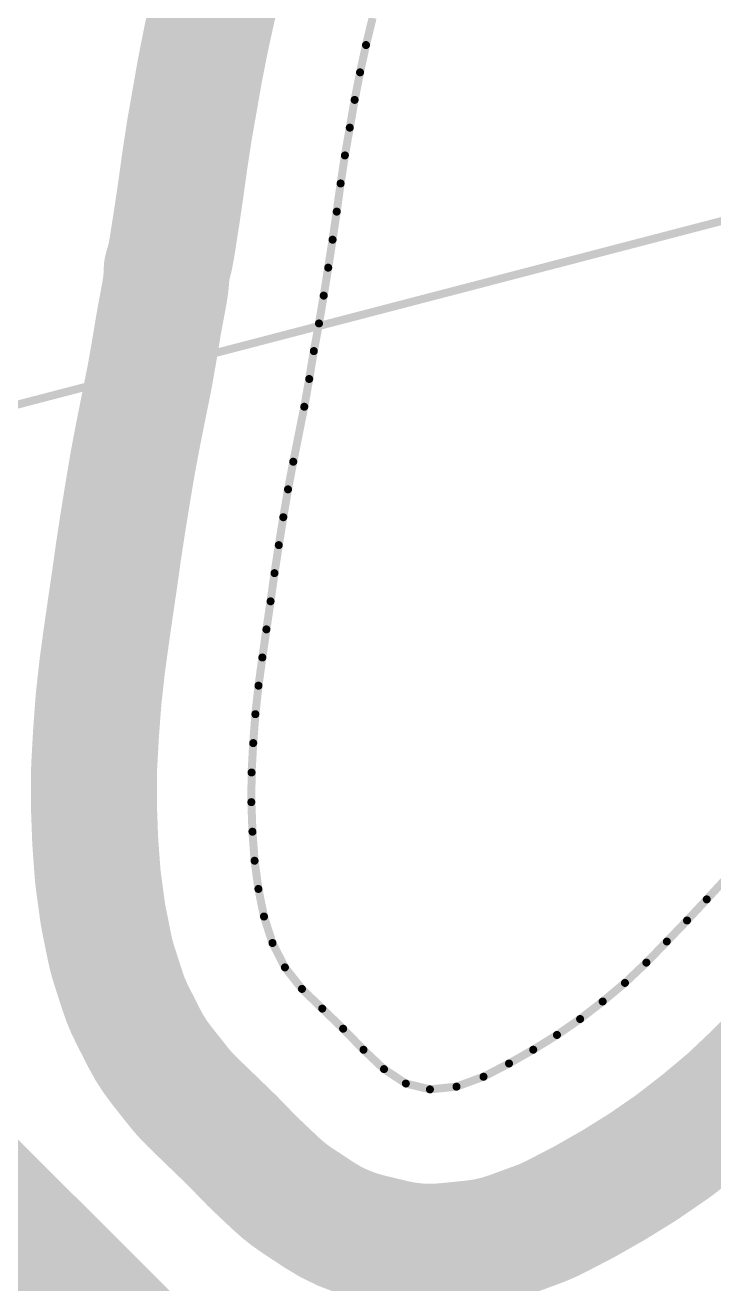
# Model space of a CAD drawing. Header units: inches. Extents: x 16 to 269, y 21 to 202.
# Drawn here: x 151.72 to 173.58, y 74.46 to 114.44 of the extents above; entities that cross this region are included whole.
import ezdxf

# ---------------------------------------------------------------- set-up
doc = ezdxf.new("R2010")
doc.units = ezdxf.units.IN
for name, color, linetype in [('Dwgs-User', 9, 'Continuous'), ('Edge-Cuts', 9, 'Continuous'), ('F-Cu', 1, 'Continuous')]:
    doc.layers.add(name, color=color, linetype=linetype)

msp = doc.modelspace()

# ---------------------------------------------------------------- linework, layer by layer
at = {"layer": 'Dwgs-User', "const_width": 0.254}
msp.add_lwpolyline([(132.28999958, 97.38405719999999), (207.03999994, 116.8840563)], dxfattribs=at)
at = {"layer": 'Edge-Cuts', "const_width": 0.254}
for points in [[(162.53761752, 113.81035912), (162.74638012, 114.67025072)], [(162.34866692, 112.94248684), (162.53761752, 113.81035912)], [(162.17657176, 112.06751526), (162.34866692, 112.94248684)], [(162.02280778, 111.18485764), (162.17657176, 112.06751526)], [(161.86727088, 110.30308648), (162.02280778, 111.18485764)], [(161.73154598, 109.41303492), (161.86727088, 110.30308648)], [(161.60764732, 108.51825388), (161.73154598, 109.41303492)], [(161.47635726, 107.6264294), (161.60764732, 108.51825388)], [(161.33738116, 106.73785612), (161.47635726, 107.6264294)], [(161.19514878, 105.85046648), (161.33738116, 106.73785612)], [(161.04463854, 104.96662522), (161.19514878, 105.85046648)], [(160.88111842, 104.08810526), (161.04463854, 104.96662522)], [(160.73415656, 103.20249108), (160.88111842, 104.08810526)], [(160.57861966, 102.32101456), (160.73415656, 103.20249108)], [(160.22792186, 100.57344122), (160.57861966, 102.32101456)], [(160.061148, 99.69639953999999), (160.22792186, 100.57344122)], [(159.91211604, 98.81196646), (160.061148, 99.69639953999999)], [(159.76870256, 97.92516864), (159.91211604, 98.81196646)], [(159.63268048, 97.03511961999999), (159.76870256, 97.92516864)], [(159.50730608, 96.14092785999999), (159.63268048, 97.03511961999999)], [(159.37571884, 95.24910338), (159.50730608, 96.14092785999999)], [(159.2470907, 94.35609526), (159.37571884, 95.24910338)], [(159.12467286, 93.4607224), (159.2470907, 94.35609526)], [(159.02561286, 92.55559086), (159.12467286, 93.4607224)], [(158.95701254, 91.63685762), (159.02561286, 92.55559086)], [(158.90496794, 90.70304186), (158.95701254, 91.63685762)], [(158.898463, 89.76094824), (158.90496794, 90.70304186)], [(158.898463, 89.76094824), (158.93276316, 88.822403)], [(158.93276316, 88.822403), (158.99988774, 87.90012137999999)], [(158.99988774, 87.90012137999999), (159.12201094, 87.00445134)], [(173.35513716, 86.67267908), (173.97403102, 87.34420936)], [(159.12201094, 87.00445134), (159.2982463, 86.12829866)], [(172.72944118, 86.00262708), (173.35513716, 86.67267908)], [(159.2982463, 86.12829866), (159.56910682, 85.28674332)], [(172.08777622, 85.33435053999999), (172.72944118, 86.00262708)], [(159.56910682, 85.28674332), (159.962977, 84.51231002)], [(171.43753622, 84.66429853999999), (172.08777622, 85.33435053999999)], [(170.75802018, 84.01908519999999), (171.43753622, 84.66429853999999)], [(159.962977, 84.51231002), (160.5038065, 83.82865632)], [(170.05071146, 83.4282812), (170.75802018, 84.01908519999999)], [(160.5038065, 83.82865632), (161.14813338, 83.20414143999999)], [(161.14813338, 83.20414143999999), (161.8104968, 82.5639573)], [(169.3348277, 82.87207453999999), (170.05071146, 83.4282812)], [(168.6000184, 82.36613448), (169.3348277, 82.87207453999999)], [(161.8104968, 82.5639573), (162.45807488, 81.89567822)], [(167.84598892, 81.89745368), (168.6000184, 82.36613448)], [(162.45807488, 81.89567822), (163.10861206, 81.28092201999999)], [(167.07687692, 81.45893284), (167.84598892, 81.89745368)], [(166.26814346, 81.03933753999999), (167.07687692, 81.45893284)], [(163.10861206, 81.28092201999999), (163.80231908, 80.82347818)], [(165.4103245, 80.72382635999999), (166.26814346, 81.03933753999999)], [(163.80231908, 80.82347818), (164.56758552, 80.63807596)], [(164.56758552, 80.63807596), (165.4103245, 80.72382635999999)]]:
    msp.add_lwpolyline(points, dxfattribs=at)
at = {"layer": 'Edge-Cuts', "const_width": 0.127}
for points in [[(162.47411752, 113.81035912, 1), (162.60111752, 113.81035912, 1)], [(162.47411752, 113.81035912, 1), (162.60111752, 113.81035912, 1)], [(162.28516692, 112.94248684, 1), (162.41216692, 112.94248684, 1)], [(162.28516692, 112.94248684, 1), (162.41216692, 112.94248684, 1)], [(162.11307176, 112.06751526, 1), (162.24007176, 112.06751526, 1)], [(162.11307176, 112.06751526, 1), (162.24007176, 112.06751526, 1)], [(161.95930778, 111.18485764, 1), (162.08630778, 111.18485764, 1)], [(161.95930778, 111.18485764, 1), (162.08630778, 111.18485764, 1)], [(161.80377088, 110.30308648, 1), (161.93077088, 110.30308648, 1)], [(161.80377088, 110.30308648, 1), (161.93077088, 110.30308648, 1)], [(161.66804598, 109.41303492, 1), (161.79504598, 109.41303492, 1)], [(161.66804598, 109.41303492, 1), (161.79504598, 109.41303492, 1)], [(161.54414732, 108.51825388, 1), (161.67114732, 108.51825388, 1)], [(161.54414732, 108.51825388, 1), (161.67114732, 108.51825388, 1)], [(161.41285726, 107.6264294, 1), (161.53985726, 107.6264294, 1)], [(161.41285726, 107.6264294, 1), (161.53985726, 107.6264294, 1)], [(161.27388116, 106.73785612, 1), (161.40088116, 106.73785612, 1)], [(161.27388116, 106.73785612, 1), (161.40088116, 106.73785612, 1)], [(161.13164878, 105.85046648, 1), (161.25864878, 105.85046648, 1)], [(161.13164878, 105.85046648, 1), (161.25864878, 105.85046648, 1)], [(160.98113854, 104.96662522, 1), (161.10813854, 104.96662522, 1)], [(160.98113854, 104.96662522, 1), (161.10813854, 104.96662522, 1)], [(160.81761842, 104.08810526, 1), (160.94461842, 104.08810526, 1)], [(160.81761842, 104.08810526, 1), (160.94461842, 104.08810526, 1)], [(160.67065656, 103.20249108, 1), (160.79765656, 103.20249108, 1)], [(160.67065656, 103.20249108, 1), (160.79765656, 103.20249108, 1)], [(160.51511966, 102.32101456, 1), (160.64211966, 102.32101456, 1)], [(160.51511966, 102.32101456, 1), (160.64211966, 102.32101456, 1)], [(160.16442186, 100.57344122, 1), (160.29142186, 100.57344122, 1)], [(160.16442186, 100.57344122, 1), (160.29142186, 100.57344122, 1)], [(159.997648, 99.69639953999999, 1), (160.124648, 99.69639953999999, 1)], [(159.997648, 99.69639953999999, 1), (160.124648, 99.69639953999999, 1)], [(159.84861604, 98.81196646, 1), (159.97561604, 98.81196646, 1)], [(159.84861604, 98.81196646, 1), (159.97561604, 98.81196646, 1)], [(159.70520256, 97.92516864, 1), (159.83220256, 97.92516864, 1)], [(159.70520256, 97.92516864, 1), (159.83220256, 97.92516864, 1)], [(159.56918048, 97.03511961999999, 1), (159.69618048, 97.03511961999999, 1)], [(159.56918048, 97.03511961999999, 1), (159.69618048, 97.03511961999999, 1)], [(159.44380608, 96.14092785999999, 1), (159.57080608, 96.14092785999999, 1)], [(159.44380608, 96.14092785999999, 1), (159.57080608, 96.14092785999999, 1)], [(159.31221884, 95.24910338, 1), (159.43921884, 95.24910338, 1)], [(159.31221884, 95.24910338, 1), (159.43921884, 95.24910338, 1)], [(159.1835907, 94.35609526, 1), (159.3105907, 94.35609526, 1)], [(159.1835907, 94.35609526, 1), (159.3105907, 94.35609526, 1)], [(159.06117286, 93.4607224, 1), (159.18817286, 93.4607224, 1)], [(159.06117286, 93.4607224, 1), (159.18817286, 93.4607224, 1)], [(158.96211286, 92.55559086, 1), (159.08911286, 92.55559086, 1)], [(158.96211286, 92.55559086, 1), (159.08911286, 92.55559086, 1)], [(158.89351254, 91.63685762, 1), (159.02051254, 91.63685762, 1)], [(158.89351254, 91.63685762, 1), (159.02051254, 91.63685762, 1)], [(158.84146794, 90.70304186, 1), (158.96846794, 90.70304186, 1)], [(158.84146794, 90.70304186, 1), (158.96846794, 90.70304186, 1)], [(158.834963, 89.76094824, 1), (158.961963, 89.76094824, 1)], [(158.834963, 89.76094824, 1), (158.961963, 89.76094824, 1)], [(158.86926316, 88.822403, 1), (158.99626316, 88.822403, 1)], [(158.86926316, 88.822403, 1), (158.99626316, 88.822403, 1)], [(158.93638774, 87.90012137999999, 1), (159.06338774, 87.90012137999999, 1)], [(158.93638774, 87.90012137999999, 1), (159.06338774, 87.90012137999999, 1)], [(159.05851094, 87.00445134, 1), (159.18551094, 87.00445134, 1)], [(159.05851094, 87.00445134, 1), (159.18551094, 87.00445134, 1)], [(173.29163716, 86.67267908, 1), (173.41863716, 86.67267908, 1)], [(173.29163716, 86.67267908, 1), (173.41863716, 86.67267908, 1)], [(159.2347463, 86.12829866, 1), (159.3617463, 86.12829866, 1)], [(159.2347463, 86.12829866, 1), (159.3617463, 86.12829866, 1)], [(172.66594118, 86.00262708, 1), (172.79294118, 86.00262708, 1)], [(172.66594118, 86.00262708, 1), (172.79294118, 86.00262708, 1)], [(159.50560682, 85.28674332, 1), (159.63260682, 85.28674332, 1)], [(159.50560682, 85.28674332, 1), (159.63260682, 85.28674332, 1)], [(172.02427622, 85.33435053999999, 1), (172.15127622, 85.33435053999999, 1)], [(172.02427622, 85.33435053999999, 1), (172.15127622, 85.33435053999999, 1)], [(171.37403622, 84.66429853999999, 1), (171.50103622, 84.66429853999999, 1)], [(171.37403622, 84.66429853999999, 1), (171.50103622, 84.66429853999999, 1)], [(159.899477, 84.51231002, 1), (160.026477, 84.51231002, 1)], [(159.899477, 84.51231002, 1), (160.026477, 84.51231002, 1)], [(170.69452018, 84.01908519999999, 1), (170.82152018, 84.01908519999999, 1)], [(170.69452018, 84.01908519999999, 1), (170.82152018, 84.01908519999999, 1)], [(160.4403065, 83.82865632, 1), (160.5673065, 83.82865632, 1)], [(160.4403065, 83.82865632, 1), (160.5673065, 83.82865632, 1)], [(161.08463338, 83.20414143999999, 1), (161.21163338, 83.20414143999999, 1)], [(161.08463338, 83.20414143999999, 1), (161.21163338, 83.20414143999999, 1)], [(169.98721146, 83.4282812, 1), (170.11421146, 83.4282812, 1)], [(169.98721146, 83.4282812, 1), (170.11421146, 83.4282812, 1)], [(169.2713277, 82.87207453999999, 1), (169.3983277, 82.87207453999999, 1)], [(169.2713277, 82.87207453999999, 1), (169.3983277, 82.87207453999999, 1)], [(161.7469968, 82.5639573, 1), (161.8739968, 82.5639573, 1)], [(161.7469968, 82.5639573, 1), (161.8739968, 82.5639573, 1)], [(168.5365184, 82.36613448, 1), (168.6635184, 82.36613448, 1)], [(168.5365184, 82.36613448, 1), (168.6635184, 82.36613448, 1)], [(162.39457488, 81.89567822, 1), (162.52157488, 81.89567822, 1)], [(162.39457488, 81.89567822, 1), (162.52157488, 81.89567822, 1)], [(167.78248892, 81.89745368, 1), (167.90948892, 81.89745368, 1)], [(167.78248892, 81.89745368, 1), (167.90948892, 81.89745368, 1)], [(167.01337692, 81.45893284, 1), (167.14037692, 81.45893284, 1)], [(167.01337692, 81.45893284, 1), (167.14037692, 81.45893284, 1)], [(163.04511206, 81.28092201999999, 1), (163.17211206, 81.28092201999999, 1)], [(163.04511206, 81.28092201999999, 1), (163.17211206, 81.28092201999999, 1)], [(166.20464346, 81.03933753999999, 1), (166.33164346, 81.03933753999999, 1)], [(166.20464346, 81.03933753999999, 1), (166.33164346, 81.03933753999999, 1)], [(163.73881908, 80.82347818, 1), (163.86581908, 80.82347818, 1)], [(163.73881908, 80.82347818, 1), (163.86581908, 80.82347818, 1)], [(164.50408552, 80.63807596, 1), (164.63108552, 80.63807596, 1)], [(164.50408552, 80.63807596, 1), (164.63108552, 80.63807596, 1)], [(165.3468245, 80.72382635999999, 1), (165.4738245, 80.72382635999999, 1)], [(165.3468245, 80.72382635999999, 1), (165.4738245, 80.72382635999999, 1)]]:
    msp.add_lwpolyline(points, format="xyb", close=True, dxfattribs=at)
at = {"layer": 'F-Cu', "const_width": 3.99999962}
for points in [[(157.93959776, 116.04674276), (158.18177152, 116.89242814)], [(157.67967194, 114.99368416), (157.88667178, 115.84630882)], [(157.46500892, 114.01476054), (157.65127982, 114.870357)], [(157.27145076, 113.03687832), (157.4416206, 113.90206328)], [(157.0985174, 112.0516555), (157.2516794, 112.93083332)], [(156.94329292, 111.17159884), (157.09730074, 112.04472384)], [(156.78869582, 110.1667723), (156.92442072, 111.05682386)], [(156.6602023, 109.24226056), (156.7788203, 110.09889588)], [(156.53556704, 108.39463208), (156.65535344, 109.20831092)], [(156.40007836, 107.52729828), (156.53017716, 108.35912034)], [(156.36681452, 107.31958724), (156.36682468, 107.31964312)], [(156.36682468, 107.31964312), (156.39771108, 107.51235546)], [(156.21, 106.67999746), (156.21000254, 106.68)], [(156.12719092, 105.8740453), (156.15249186, 106.02259212)], [(155.96645464, 105.00787228), (156.11643148, 105.8136568)], [(155.8091372, 104.06632222), (155.94784406, 104.90216002)], [(155.67298812, 103.29351706), (155.80224872, 104.026081)], [(155.32656006, 101.5616333), (155.65565262, 103.20156398)], [(155.14994624, 100.6344698), (155.31511736, 101.50308376)], [(154.98178808, 99.64367929999999), (155.1306651, 100.52720306)], [(154.83284248, 98.72340428), (154.97570224, 99.60676294)], [(154.6907117, 97.79461771999999), (154.82546632, 98.67636856)], [(154.56024206, 96.86722053999999), (154.68026976, 97.72323863999999)], [(154.4301204, 95.98458324), (154.55614504, 96.83874714)], [(154.29899798, 95.07461045999999), (154.42553316, 95.95305929999999)], [(154.43008992, 95.98438003999999), (154.4301204, 95.98458324)], [(154.17093118, 94.13919196), (154.293189, 95.03339896)], [(154.0557498, 93.10362887999999), (154.15391826, 94.00060447999999)], [(154.15391826, 94.00060447999999), (154.15393604, 94.00077212)], [(134.47494822, 93.23605178), (158.13305178, 69.57794822)], [(153.97110684, 92.01184797999998), (154.03950396, 92.92788374)], [(153.91272494, 90.98125822), (153.96452062, 91.91058072)], [(153.89859238, 89.79549478), (153.90509732, 90.7375376)], [(153.90181056, 89.57832731999999), (153.93611072, 88.63980494)], [(153.9461869, 88.45640931999999), (153.99955738, 87.72311893999999)], [(153.99955738, 87.72311893999999), (154.01308796, 87.53718078)], [(154.04591238, 87.22334599999999), (154.16786032, 86.32897136)], [(154.22067962, 86.01609923999999), (154.39544178, 85.14728462)], [(154.53997794, 84.59247241999999), (154.80873534, 83.75744488)], [(155.11665446, 83.01176183999999), (155.50658256, 82.24505268)], [(175.02570786, 81.18221762), (175.67594024, 81.85225946)], [(156.04541816, 81.40544297999999), (156.5810559, 80.72834755999999)], [(174.20367496, 80.39591743999999), (174.87774524, 81.03596187999999)], [(157.0239176, 80.23835362), (157.6774723, 79.60491063999999)], [(173.25938932, 79.59366605999999), (173.95990354, 80.1787957)], [(157.6774723, 79.60491063999999), (158.22969878, 79.07117536)], [(172.4026016, 78.92382742), (173.11835328, 79.47993247999999)], [(158.32240116, 78.97859489999999), (158.86364468, 78.42005652)], [(171.43553724, 78.24791817999998), (172.170344, 78.75385569999999)], [(159.02735784, 78.2583652), (159.25896012, 78.03949594)], [(159.25896012, 78.03949594), (159.67644722, 77.64497297999999)], [(170.48795468, 77.65246851999999), (171.2395102, 78.11961007999999)], [(169.55343788, 77.11537028), (169.84307154, 77.28051092)], [(169.84307154, 77.28051092), (169.84309694, 77.28052616)], [(169.84457268, 77.28136436), (169.84845634, 77.28357924)], [(169.84845634, 77.28357924), (170.32013942, 77.55251951999999)], [(160.35686496, 77.10626183999999), (161.0465664, 76.65146213999999)], [(168.57532452, 76.60348408), (169.375328, 77.01854802)], [(162.62868668, 75.9631831), (163.38618834, 75.77966048)], [(167.13614274, 76.03112555999999), (167.98988754, 76.34514067999999)], [(165.07075952, 75.66347071999999), (165.9164576, 75.74952084)]]:
    msp.add_lwpolyline(points, dxfattribs=at)
for points in [[(157.88667178, 115.84630882, -0.0103663084478466), (157.9396003, 116.04674276)], [(157.65128236, 114.870357, -0.006327908311331), (157.67967448, 114.99368416)], [(157.44162314, 113.90206328, -0.0057551181554053), (157.46501146, 114.01476054)], [(157.2516794, 112.93083332, -0.0053937745266996), (157.27145076, 113.03687832)], [(157.0985174, 112.0516555, -0.0004398518782543), (157.09730328, 112.04472384)], [(156.92442326, 111.05682386, -0.0058160050846029), (156.94329292, 111.17159884)], [(156.77882284, 110.09889588, -0.0034295921353216), (156.78869836, 110.1667723)], [(156.66020484, 109.24226056, -0.0021433958989796), (156.65535344, 109.20831092)], [(156.53556704, 108.39463208, -0.0022449145465177), (156.53017716, 108.35912034)], [(156.36681452, 107.31958724, -0.0412280121179329), (156.21000254, 106.68)], [(156.40007836, 107.52729828, -0.0009455744493158), (156.39771362, 107.51235546)], [(156.21000254, 106.67999746, -0.0413150550275927), (156.15249186, 106.02259212)], [(156.12719346, 105.8740453, -0.00383377780116), (156.11643148, 105.8136568)], [(155.94784406, 104.90216002, -0.0053670504279324), (155.96645718, 105.00787228)], [(155.80913974, 104.06632222, -0.0025516770313914), (155.80224872, 104.026081)], [(155.67298812, 103.29351706, -0.0058485082683654), (155.65565262, 103.20156398)], [(155.31511736, 101.50308376, -0.0029828871896973), (155.32656006, 101.5616333)], [(155.13066764, 100.52720306, -0.0054494525770317), (155.14994624, 100.6344698)], [(154.97570224, 99.60676294, -0.0018707380082911), (154.98178808, 99.64367929999999)], [(154.82546886, 98.67636856, -0.0023805412156031), (154.83284502, 98.72340428)], [(154.68026976, 97.72323863999999, -0.0036069860472508), (154.69071424, 97.79461771999999)], [(154.56024206, 96.86722053999999, -0.0017979219727153), (154.55614504, 96.83874714)], [(154.4255357, 95.95305929999999, -0.001582527463572), (154.43008992, 95.98438003999999)], [(154.293189, 95.03339896, -0.0020809529429461), (154.29900052, 95.07461045999999)], [(154.15393604, 94.00077212, -0.006973301394703), (154.17093118, 94.13919196)], [(154.03950396, 92.92788374, -0.00882540663327), (154.0557498, 93.10362887999999)], [(153.96452316, 91.91058072, -0.0050741898471156), (153.97110684, 92.01184797999998)], [(153.90509986, 90.7375376, -0.0121938048881472), (153.91272748, 90.98125822)], [(153.90181056, 89.57832731999999, -0.0108608418510525), (153.89859492, 89.79549478)], [(153.94618944, 88.45640931999999, -0.0091843831182177), (153.93611072, 88.63980494)], [(154.04591492, 87.22334599999999, -0.0157812553818228), (154.0130905, 87.53718078)], [(154.22068216, 86.01609923999999, -0.015868955279676), (154.16786032, 86.32897136)], [(154.53997794, 84.59247241999999, -0.0286900901404848), (154.39544178, 85.14728462)], [(155.11665446, 83.01176183999999, -0.0404037016944006), (154.80873788, 83.75744488)], [(156.04541816, 81.40544297999999, -0.0500067815270172), (155.5065851, 82.24505522)], [(175.02570786, 81.18221762, -0.0104034891782873), (174.87774524, 81.03596187999999)], [(157.02392014, 80.23835616, -0.0330595767506383), (156.5810559, 80.72834755999999)], [(174.20367496, 80.39591743999999, -0.0163265996994594), (173.95990354, 80.1787957)], [(173.25938932, 79.59366605999999, -0.0090597826435467), (173.11835328, 79.47993247999999)], [(158.22969878, 79.07117536, -0.0081889759509421), (158.32240116, 78.97859489999999)], [(172.4026016, 78.92382995999999, -0.0143934240205894), (172.170344, 78.75385569999999)], [(159.02735784, 78.2583652, -0.0115065279086846), (158.86364468, 78.42005652)], [(171.43553724, 78.24791817999998, -0.0117158679540027), (171.2395102, 78.11961007999999)], [(160.3568675, 77.10626438, -0.043474914940635), (159.67644722, 77.64497297999999)], [(170.48795468, 77.65246851999999, -0.0097671691633444), (170.32013942, 77.55251951999999)], [(169.84457268, 77.28136436, -0.0001060730906416), (169.84309694, 77.28052616)], [(169.55343788, 77.11537028, -0.010137321773289), (169.375328, 77.01854802)], [(162.62868668, 75.96318563999999, -0.0869192106128547), (161.0465664, 76.65146467999999)], [(168.57532452, 76.60348662, -0.0320280327444135), (167.98988754, 76.34514322)], [(167.13614274, 76.0311281, -0.0628356981519273), (165.9164576, 75.74952338)], [(165.07075952, 75.66347071999999, -0.0850392031507009), (163.38618834, 75.77966302)]]:
    msp.add_lwpolyline(points, format="xyb", dxfattribs=at)
at = {"layer": 'F-Cu', "const_width": 1.99999854}
for points in [[(156.93959722, 116.04674276, 1), (158.9395983, 116.04674276, 1)], [(156.93959976, 116.04674276, 1), (158.93960084, 116.04674276, 1)], [(156.88667124, 115.84630882, 1), (158.88667232, 115.84630882, 1)], [(156.88667124, 115.84630882, 1), (158.88667232, 115.84630882, 1)], [(156.65127928, 114.870357, 1), (158.65128036, 114.870357, 1)], [(156.65128182, 114.870357, 1), (158.6512829, 114.870357, 1)], [(156.6796714, 114.99368416, 1), (158.67967248, 114.99368416, 1)], [(156.67967394, 114.99368416, 1), (158.67967502, 114.99368416, 1)], [(156.46500838, 114.01476054, 1), (158.46500946, 114.01476054, 1)], [(156.46501092, 114.01476054, 1), (158.465012, 114.01476054, 1)], [(156.44162006, 113.90206328, 1), (158.44162114, 113.90206328, 1)], [(156.4416226, 113.90206328, 1), (158.44162368, 113.90206328, 1)], [(156.25167886, 112.93083332, 1), (158.25167994, 112.93083332, 1)], [(156.25167886, 112.93083332, 1), (158.25167994, 112.93083332, 1)], [(156.27145022, 113.03687832, 1), (158.2714513, 113.03687832, 1)], [(156.27145022, 113.03687832, 1), (158.2714513, 113.03687832, 1)], [(156.0973002, 112.04472384, 1), (158.09730128, 112.04472384, 1)], [(156.09730274, 112.04472384, 1), (158.09730382, 112.04472384, 1)], [(156.09851686, 112.0516555, 1), (158.09851794, 112.0516555, 1)], [(156.09851686, 112.0516555, 1), (158.09851794, 112.0516555, 1)], [(155.94329238, 111.17159884, 1), (157.94329346, 111.17159884, 1)], [(155.94329238, 111.17159884, 1), (157.94329346, 111.17159884, 1)], [(155.92442018, 111.05682386, 1), (157.92442126, 111.05682386, 1)], [(155.92442272, 111.05682386, 1), (157.9244238, 111.05682386, 1)], [(155.77881976, 110.09889588, 1), (157.77882084, 110.09889588, 1)], [(155.7788223, 110.09889588, 1), (157.77882338, 110.09889588, 1)], [(155.78869528, 110.1667723, 1), (157.78869636, 110.1667723, 1)], [(155.78869782, 110.1667723, 1), (157.7886989, 110.1667723, 1)], [(155.6553529, 109.20831092, 1), (157.65535398, 109.20831092, 1)], [(155.6553529, 109.20831092, 1), (157.65535398, 109.20831092, 1)], [(155.66020176, 109.24226056, 1), (157.66020284, 109.24226056, 1)], [(155.6602043, 109.24226056, 1), (157.66020538, 109.24226056, 1)], [(155.53017662, 108.35912034, 1), (157.5301777, 108.35912034, 1)], [(155.53017662, 108.35912034, 1), (157.5301777, 108.35912034, 1)], [(155.5355665, 108.39463208, 1), (157.53556758, 108.39463208, 1)], [(155.5355665, 108.39463208, 1), (157.53556758, 108.39463208, 1)], [(155.36681398, 107.31958724, 1), (157.36681506, 107.31958724, 1)], [(155.36681398, 107.31958724, 1), (157.36681506, 107.31958724, 1)], [(155.36682414, 107.31964312, 1), (157.36682522, 107.31964312, 1)], [(155.36682414, 107.31964312, 1), (157.36682522, 107.31964312, 1)], [(155.39771054, 107.51235546, 1), (157.39771162, 107.51235546, 1)], [(155.39771308, 107.51235546, 1), (157.39771416, 107.51235546, 1)], [(155.40007782, 107.52729828, 1), (157.4000789, 107.52729828, 1)], [(155.40007782, 107.52729828, 1), (157.4000789, 107.52729828, 1)], [(155.20999946, 106.67999746, 1), (157.21000054, 106.67999746, 1)], [(155.210002, 106.68, 1), (157.21000308, 106.68, 1)], [(155.210002, 106.68, 1), (157.21000308, 106.68, 1)], [(155.210002, 106.67999746, 1), (157.21000308, 106.67999746, 1)], [(155.15249132, 106.02259212, 1), (157.1524924, 106.02259212, 1)], [(155.15249132, 106.02259212, 1), (157.1524924, 106.02259212, 1)], [(155.11643094, 105.8136568, 1), (157.11643202, 105.8136568, 1)], [(155.11643094, 105.8136568, 1), (157.11643202, 105.8136568, 1)], [(155.12719038, 105.8740453, 1), (157.12719146, 105.8740453, 1)], [(155.12719292, 105.8740453, 1), (157.127194, 105.8740453, 1)], [(154.94784352, 104.90216002, 1), (156.9478446, 104.90216002, 1)], [(154.94784352, 104.90216002, 1), (156.9478446, 104.90216002, 1)], [(154.9664541, 105.00787228, 1), (156.96645518, 105.00787228, 1)], [(154.96645664, 105.00787228, 1), (156.96645772, 105.00787228, 1)], [(154.80224818, 104.026081, 1), (156.80224926, 104.026081, 1)], [(154.80224818, 104.026081, 1), (156.80224926, 104.026081, 1)], [(154.80913666, 104.06632222, 1), (156.80913774, 104.06632222, 1)], [(154.8091392, 104.06632222, 1), (156.80914028, 104.06632222, 1)], [(154.65565208, 103.20156398, 1), (156.65565316, 103.20156398, 1)], [(154.65565208, 103.20156398, 1), (156.65565316, 103.20156398, 1)], [(154.67298758, 103.29351706, 1), (156.67298866, 103.29351706, 1)], [(154.67298758, 103.29351706, 1), (156.67298866, 103.29351706, 1)], [(154.32655952, 101.5616333, 1), (156.3265606, 101.5616333, 1)], [(154.32655952, 101.5616333, 1), (156.3265606, 101.5616333, 1)], [(154.31511682, 101.50308376, 1), (156.3151179, 101.50308376, 1)], [(154.31511682, 101.50308376, 1), (156.3151179, 101.50308376, 1)], [(154.13066456, 100.52720306, 1), (156.13066564, 100.52720306, 1)], [(154.1306671, 100.52720306, 1), (156.13066818, 100.52720306, 1)], [(154.1499457, 100.6344698, 1), (156.14994678, 100.6344698, 1)], [(154.1499457, 100.6344698, 1), (156.14994678, 100.6344698, 1)], [(153.9757017, 99.60676294, 1), (155.97570278, 99.60676294, 1)], [(153.9757017, 99.60676294, 1), (155.97570278, 99.60676294, 1)], [(153.98178754, 99.64367929999999, 1), (155.98178862, 99.64367929999999, 1)], [(153.98178754, 99.64367929999999, 1), (155.98178862, 99.64367929999999, 1)], [(153.82546578, 98.67636856, 1), (155.82546686, 98.67636856, 1)], [(153.82546832, 98.67636856, 1), (155.8254694, 98.67636856, 1)], [(153.83284194, 98.72340428, 1), (155.83284302, 98.72340428, 1)], [(153.83284448, 98.72340428, 1), (155.83284556, 98.72340428, 1)], [(153.68026922, 97.72323863999999, 1), (155.6802703, 97.72323863999999, 1)], [(153.68026922, 97.72323863999999, 1), (155.6802703, 97.72323863999999, 1)], [(153.69071116, 97.79461771999999, 1), (155.69071224, 97.79461771999999, 1)], [(153.6907137, 97.79461771999999, 1), (155.69071478, 97.79461771999999, 1)], [(153.5561445, 96.83874714, 1), (155.55614558, 96.83874714, 1)], [(153.5561445, 96.83874714, 1), (155.55614558, 96.83874714, 1)], [(153.56024152, 96.86722053999999, 1), (155.5602426, 96.86722053999999, 1)], [(153.56024152, 96.86722053999999, 1), (155.5602426, 96.86722053999999, 1)], [(153.42553262, 95.95305929999999, 1), (155.4255337, 95.95305929999999, 1)], [(153.42553516, 95.95305929999999, 1), (155.42553624, 95.95305929999999, 1)], [(153.43008938, 95.98438003999999, 1), (155.43009046, 95.98438003999999, 1)], [(153.43008938, 95.98438003999999, 1), (155.43009046, 95.98438003999999, 1)], [(153.43011986, 95.98458324, 1), (155.43012094, 95.98458324, 1)], [(153.43011986, 95.98458324, 1), (155.43012094, 95.98458324, 1)], [(153.29318846, 95.03339896, 1), (155.29318954, 95.03339896, 1)], [(153.29318846, 95.03339896, 1), (155.29318954, 95.03339896, 1)], [(153.29899744, 95.07461045999999, 1), (155.29899852, 95.07461045999999, 1)], [(153.29899998, 95.07461045999999, 1), (155.29900106, 95.07461045999999, 1)], [(153.15391772, 94.00060447999999, 1), (155.1539188, 94.00060447999999, 1)], [(153.15391772, 94.00060447999999, 1), (155.1539188, 94.00060447999999, 1)], [(153.1539355, 94.00077212, 1), (155.15393658, 94.00077212, 1)], [(153.1539355, 94.00077212, 1), (155.15393658, 94.00077212, 1)], [(153.17093064, 94.13919196, 1), (155.17093172, 94.13919196, 1)], [(153.17093064, 94.13919196, 1), (155.17093172, 94.13919196, 1)], [(153.03950342, 92.92788374, 1), (155.0395045, 92.92788374, 1)], [(153.03950342, 92.92788374, 1), (155.0395045, 92.92788374, 1)], [(153.05574926, 93.10362887999999, 1), (155.05575034, 93.10362887999999, 1)], [(153.05574926, 93.10362887999999, 1), (155.05575034, 93.10362887999999, 1)], [(152.9711063, 92.01184797999998, 1), (154.97110738, 92.01184797999998, 1)], [(152.9711063, 92.01184797999998, 1), (154.97110738, 92.01184797999998, 1)], [(152.96452008, 91.91058072, 1), (154.96452116, 91.91058072, 1)], [(152.96452262, 91.91058072, 1), (154.9645237, 91.91058072, 1)], [(152.9127244, 90.98125822, 1), (154.91272548, 90.98125822, 1)], [(152.91272694, 90.98125822, 1), (154.91272802, 90.98125822, 1)], [(152.90509678, 90.7375376, 1), (154.90509786, 90.7375376, 1)], [(152.90509932, 90.7375376, 1), (154.9051004, 90.7375376, 1)], [(152.89859184, 89.79549478, 1), (154.89859292, 89.79549478, 1)], [(152.89859438, 89.79549478, 1), (154.89859546, 89.79549478, 1)], [(152.90181002, 89.57832731999999, 1), (154.9018111, 89.57832731999999, 1)], [(152.90181002, 89.57832731999999, 1), (154.9018111, 89.57832731999999, 1)], [(152.93611018, 88.63980494, 1), (154.93611126, 88.63980494, 1)], [(152.93611018, 88.63980494, 1), (154.93611126, 88.63980494, 1)], [(152.94618636, 88.45640931999999, 1), (154.94618744, 88.45640931999999, 1)], [(152.9461889, 88.45640931999999, 1), (154.94618998, 88.45640931999999, 1)], [(152.99955684, 87.72311893999999, 1), (154.99955792, 87.72311893999999, 1)], [(152.99955684, 87.72311893999999, 1), (154.99955792, 87.72311893999999, 1)], [(153.01308742, 87.53718078, 1), (155.0130885, 87.53718078, 1)], [(153.01308996, 87.53718078, 1), (155.01309104, 87.53718078, 1)], [(153.04591184, 87.22334599999999, 1), (155.04591292, 87.22334599999999, 1)], [(153.04591438, 87.22334599999999, 1), (155.04591546, 87.22334599999999, 1)], [(153.16785978, 86.32897136, 1), (155.16786086, 86.32897136, 1)], [(153.16785978, 86.32897136, 1), (155.16786086, 86.32897136, 1)], [(153.22067908, 86.01609923999999, 1), (155.22068016, 86.01609923999999, 1)], [(153.22068162, 86.01609923999999, 1), (155.2206827, 86.01609923999999, 1)], [(153.39544124, 85.14728462, 1), (155.39544232, 85.14728462, 1)], [(153.39544124, 85.14728462, 1), (155.39544232, 85.14728462, 1)], [(153.5399774, 84.59247241999999, 1), (155.53997848, 84.59247241999999, 1)], [(153.5399774, 84.59247241999999, 1), (155.53997848, 84.59247241999999, 1)], [(153.8087348, 83.75744488, 1), (155.80873588, 83.75744488, 1)], [(153.80873734, 83.75744488, 1), (155.80873842, 83.75744488, 1)], [(154.11665392, 83.01176183999999, 1), (156.116655, 83.01176183999999, 1)], [(154.11665392, 83.01176183999999, 1), (156.116655, 83.01176183999999, 1)], [(154.50658202, 82.24505268, 1), (156.5065831, 82.24505268, 1)], [(154.50658456, 82.24505522, 1), (156.50658564, 82.24505522, 1)], [(155.04541762, 81.40544297999999, 1), (157.0454187, 81.40544297999999, 1)], [(155.04541762, 81.40544297999999, 1), (157.0454187, 81.40544297999999, 1)], [(174.02570732, 81.18221762, 1), (176.0257084, 81.18221762, 1)], [(174.02570732, 81.18221762, 1), (176.0257084, 81.18221762, 1)], [(173.8777447, 81.03596187999999, 1), (175.87774578, 81.03596187999999, 1)], [(173.8777447, 81.03596187999999, 1), (175.87774578, 81.03596187999999, 1)], [(155.58105536, 80.72834755999999, 1), (157.58105644, 80.72834755999999, 1)], [(155.58105536, 80.72834755999999, 1), (157.58105644, 80.72834755999999, 1)], [(173.20367442, 80.39591743999999, 1), (175.2036755, 80.39591743999999, 1)], [(173.20367442, 80.39591743999999, 1), (175.2036755, 80.39591743999999, 1)], [(156.02391706, 80.23835362, 1), (158.02391814, 80.23835362, 1)], [(156.0239196, 80.23835616, 1), (158.02392068, 80.23835616, 1)], [(172.959903, 80.1787957, 1), (174.95990408, 80.1787957, 1)], [(172.959903, 80.1787957, 1), (174.95990408, 80.1787957, 1)], [(156.67747176, 79.60491063999999, 1), (158.67747284, 79.60491063999999, 1)], [(156.67747176, 79.60491063999999, 1), (158.67747284, 79.60491063999999, 1)], [(172.25938878, 79.59366605999999, 1), (174.25938986, 79.59366605999999, 1)], [(172.25938878, 79.59366605999999, 1), (174.25938986, 79.59366605999999, 1)], [(172.11835274, 79.47993247999999, 1), (174.11835382, 79.47993247999999, 1)], [(172.11835274, 79.47993247999999, 1), (174.11835382, 79.47993247999999, 1)], [(157.22969824, 79.07117536, 1), (159.22969932, 79.07117536, 1)], [(157.22969824, 79.07117536, 1), (159.22969932, 79.07117536, 1)], [(157.32240062, 78.97859489999999, 1), (159.3224017, 78.97859489999999, 1)], [(157.32240062, 78.97859489999999, 1), (159.3224017, 78.97859489999999, 1)], [(171.40260106, 78.92382995999999, 1), (173.40260214, 78.92382995999999, 1)], [(171.40260106, 78.92382742, 1), (173.40260214, 78.92382742, 1)], [(157.86364414, 78.42005652, 1), (159.86364522, 78.42005652, 1)], [(157.86364414, 78.42005652, 1), (159.86364522, 78.42005652, 1)], [(171.17034346, 78.75385569999999, 1), (173.17034454, 78.75385569999999, 1)], [(171.17034346, 78.75385569999999, 1), (173.17034454, 78.75385569999999, 1)], [(158.0273573, 78.2583652, 1), (160.02735838, 78.2583652, 1)], [(158.0273573, 78.2583652, 1), (160.02735838, 78.2583652, 1)], [(158.25895958, 78.03949594, 1), (160.25896066, 78.03949594, 1)], [(158.25895958, 78.03949594, 1), (160.25896066, 78.03949594, 1)], [(170.23950966, 78.11961007999999, 1), (172.23951074, 78.11961007999999, 1)], [(170.23950966, 78.11961007999999, 1), (172.23951074, 78.11961007999999, 1)], [(170.4355367, 78.24791817999998, 1), (172.43553778, 78.24791817999998, 1)], [(170.4355367, 78.24791817999998, 1), (172.43553778, 78.24791817999998, 1)], [(158.67644668, 77.64497297999999, 1), (160.67644776, 77.64497297999999, 1)], [(158.67644668, 77.64497297999999, 1), (160.67644776, 77.64497297999999, 1)], [(169.48795414, 77.65246851999999, 1), (171.48795522, 77.65246851999999, 1)], [(169.48795414, 77.65246851999999, 1), (171.48795522, 77.65246851999999, 1)], [(168.843071, 77.28051092, 1), (170.84307208, 77.28051092, 1)], [(168.843071, 77.28051092, 1), (170.84307208, 77.28051092, 1)], [(168.8430964, 77.28052616, 1), (170.84309748, 77.28052616, 1)], [(168.8430964, 77.28052616, 1), (170.84309748, 77.28052616, 1)], [(168.84457214, 77.28136436, 1), (170.84457322, 77.28136436, 1)], [(168.84457214, 77.28136436, 1), (170.84457322, 77.28136436, 1)], [(168.8484558, 77.28357924, 1), (170.84845688, 77.28357924, 1)], [(168.8484558, 77.28357924, 1), (170.84845688, 77.28357924, 1)], [(169.32013888, 77.55251951999999, 1), (171.32013996, 77.55251951999999, 1)], [(169.32013888, 77.55251951999999, 1), (171.32013996, 77.55251951999999, 1)], [(159.35686442, 77.10626183999999, 1), (161.3568655, 77.10626183999999, 1)], [(159.35686696, 77.10626438, 1), (161.35686804, 77.10626438, 1)], [(168.37532746, 77.01854802, 1), (170.37532854, 77.01854802, 1)], [(168.37532746, 77.01854802, 1), (170.37532854, 77.01854802, 1)], [(168.55343734, 77.11537028, 1), (170.55343842, 77.11537028, 1)], [(168.55343734, 77.11537028, 1), (170.55343842, 77.11537028, 1)], [(160.04656586, 76.65146467999999, 1), (162.04656694, 76.65146467999999, 1)], [(160.04656586, 76.65146213999999, 1), (162.04656694, 76.65146213999999, 1)], [(167.57532398, 76.60348662, 1), (169.57532506, 76.60348662, 1)], [(167.57532398, 76.60348408, 1), (169.57532506, 76.60348408, 1)], [(161.62868614, 75.96318563999999, 1), (163.62868722, 75.96318563999999, 1)], [(161.62868614, 75.9631831, 1), (163.62868722, 75.9631831, 1)], [(166.1361422, 76.0311281, 1), (168.13614328, 76.0311281, 1)], [(166.1361422, 76.03112555999999, 1), (168.13614328, 76.03112555999999, 1)], [(166.989887, 76.34514322, 1), (168.98988808, 76.34514322, 1)], [(166.989887, 76.34514067999999, 1), (168.98988808, 76.34514067999999, 1)], [(162.3861878, 75.77966302, 1), (164.38618888, 75.77966302, 1)], [(162.3861878, 75.77966048, 1), (164.38618888, 75.77966048, 1)], [(164.07075898, 75.66347071999999, 1), (166.07076006, 75.66347071999999, 1)], [(164.07075898, 75.66347071999999, 1), (166.07076006, 75.66347071999999, 1)], [(164.91645706, 75.74952338, 1), (166.91645814, 75.74952338, 1)], [(164.91645706, 75.74952084, 1), (166.91645814, 75.74952084, 1)]]:
    msp.add_lwpolyline(points, format="xyb", close=True, dxfattribs=at)

doc.saveas('drawing.dxf')
